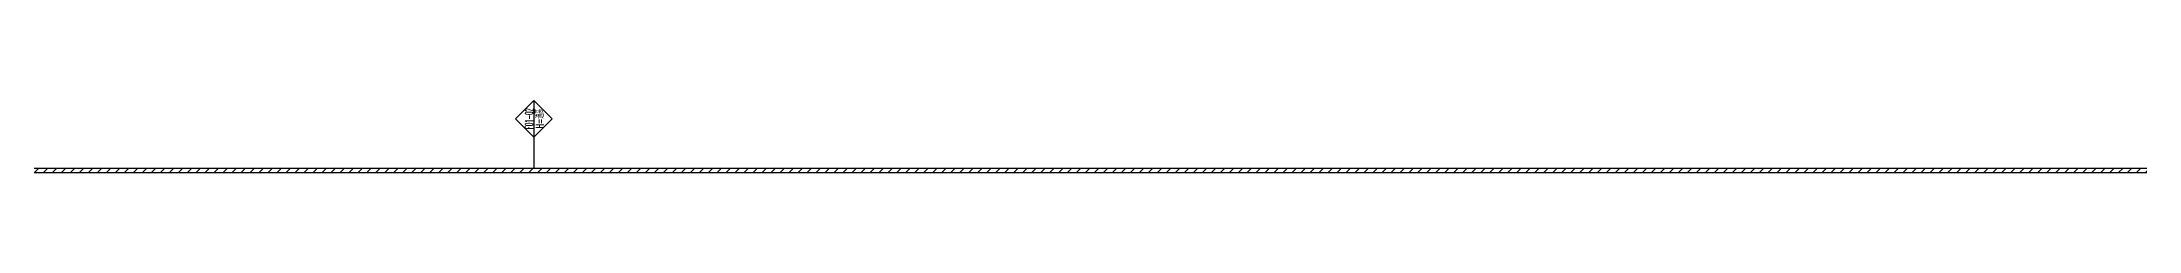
# Model space of a CAD drawing. Header units: millimetres. Extents: x 200 to 469217, y 140 to 158400.
# Drawn here: x 70117 to 122529, y 500 to 2294 of the extents above; entities that cross this region are included whole.
import ezdxf
from ezdxf.enums import TextEntityAlignment as Align

# ---------------------------------------------------------------- set-up
doc = ezdxf.new("R2010")
doc.units = ezdxf.units.MM
doc.layers.add('0-A-标注', color=53, linetype='Continuous')
doc.layers.add('K-PART-WALL-INS', color=10, linetype='Continuous')
doc.styles.add('Romans', font='romans.shx', dxfattribs={"width": 0.8, "bigfont": 'gbhzfs.shx'})

# ---------------------------------------------------------------- blocks, each defined once
blk = doc.blocks.new('2AHC-3.1')
for points in [[(0, 458), (-458, 0), (0, -458), (458, 0), (0, 458)], [(-458, 0), (458, 0)], [(458, 0), (1236, 0)]]:
    blk.add_lwpolyline(points)
at = {"ltscale": 0.7, "style": 'Romans', "width": 0.6}
for tag, p in [('2AHC', (-7, 123)), ('H3.1', (-7, -121))]:
    blk.add_attdef(tag, text='', height=200, dxfattribs=at).set_placement(p, align=Align.MIDDLE)

msp = doc.modelspace()

# ---------------------------------------------------------------- hatches: boundary and pattern name
at = {"layer": 'K-PART-WALL-INS', "linetype": 'Continuous'}
h = msp.add_hatch(dxfattribs=at)
h.set_pattern_fill('ANSI31', color=256, scale=50, angle=180)
h.set_pattern_definition([(225, (28500, 148100), (112.2532, -112.2532), [])])
h.paths.add_polyline_path([(244834, 600), (260, 600), (260, 500), (244834, 500)])

# ---------------------------------------------------------------- linework, layer by layer
msp.add_lwpolyline([(244834, 600), (260, 600), (260, 500), (244834, 500)], close=True, dxfattribs=at)

# ---------------------------------------------------------------- block references
at = {"layer": '0-A-标注'}
ref = msp.add_blockref('2AHC-3.1', (82414, 1836), dxfattribs=dict(at, xscale=-1.000000000000003, rotation=90))
ref.add_attrib('H3.1', 'H=通高', dxfattribs={"layer": '0', "ltscale": 0.7, "height": 200, "rotation": 90, "style": 'Romans', "width": 0.6}).set_placement((82535, 1842), align=Align.MIDDLE)
ref.add_attrib('2AHC', 'F01-02', dxfattribs={"layer": '0', "ltscale": 0.7, "height": 200, "rotation": 90, "style": 'Romans', "width": 0.4}).set_placement((82291, 1842), align=Align.MIDDLE)

doc.saveas('drawing.dxf')
